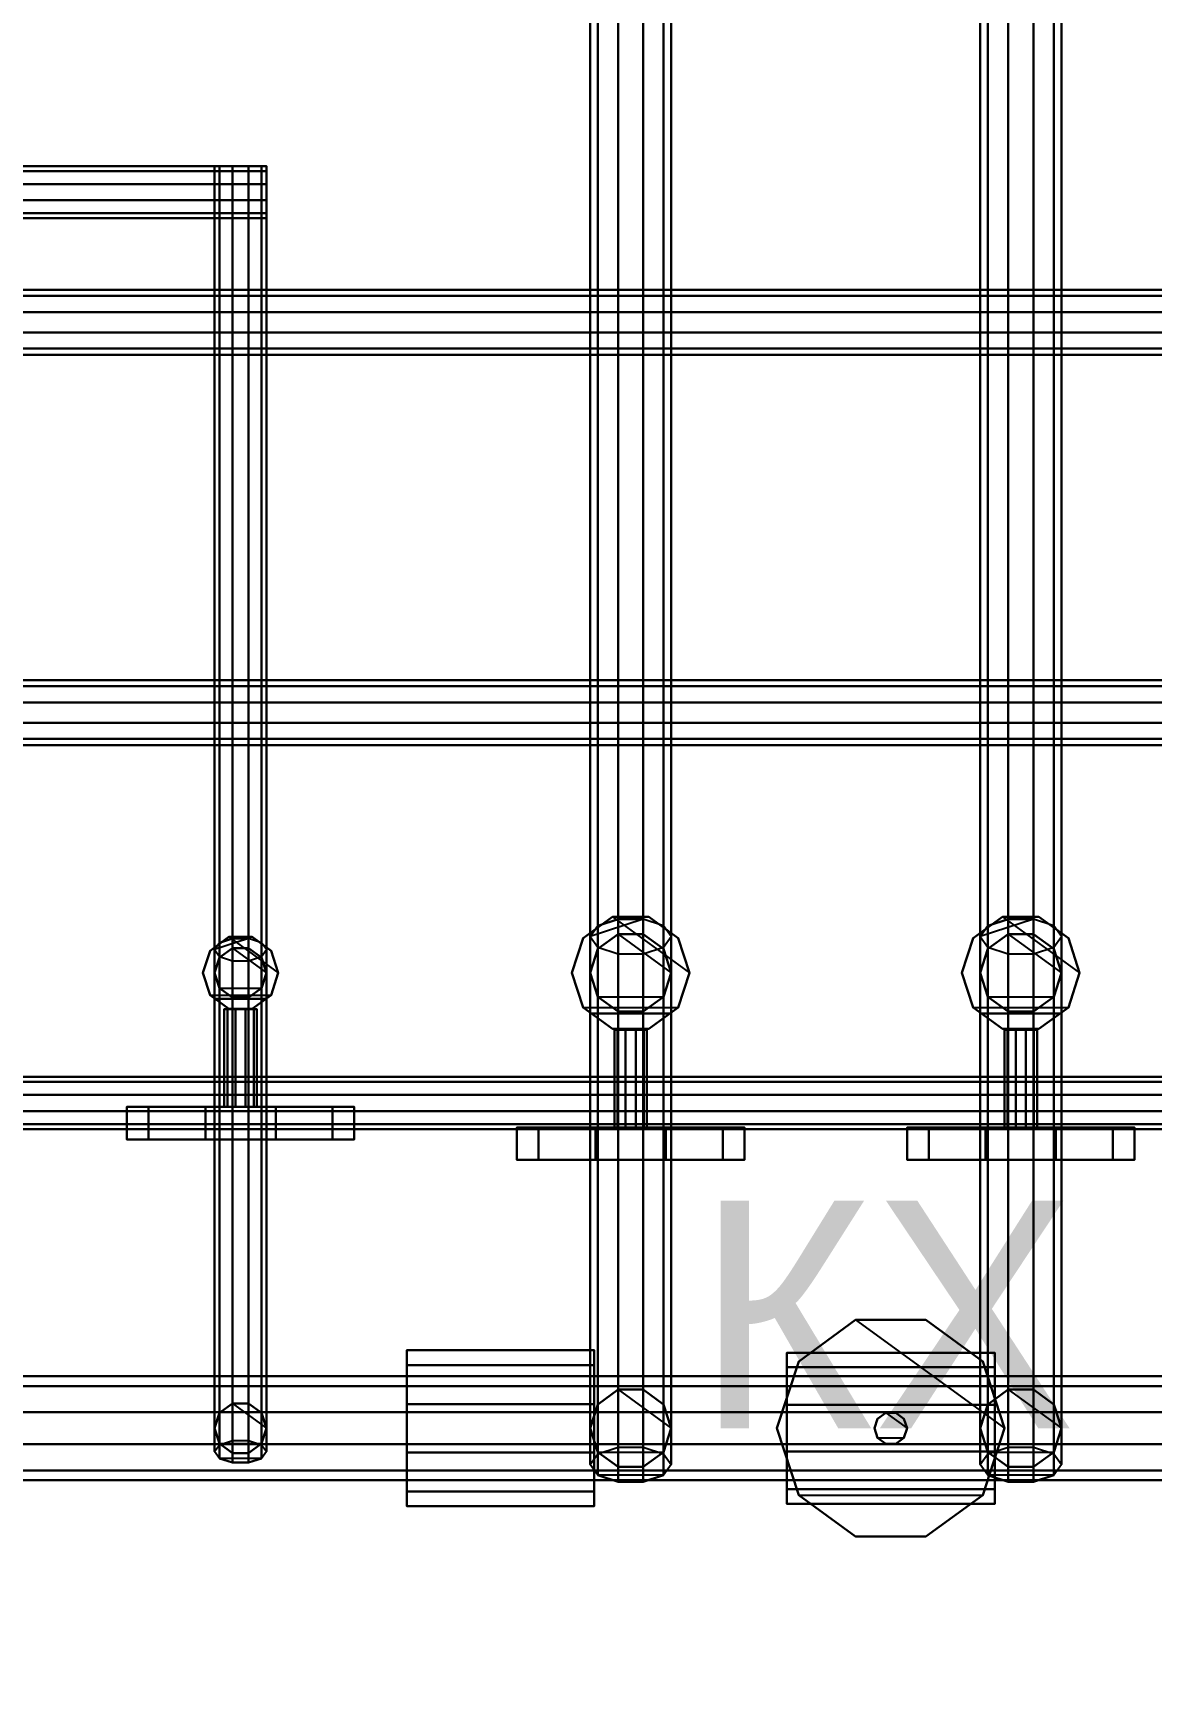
# Model space of a CAD drawing. Header units: millimetres. Extents: x -396 to 23232, y -842 to 31800.
# Drawn here: x 18536 to 18880, y 9117 to 9629 of the extents above; entities that cross this region are included whole.
import ezdxf

# ---------------------------------------------------------------- set-up
doc = ezdxf.new("R2010")
doc.units = ezdxf.units.MM
doc.layers.add('АР_3D_стены', color=8, linetype='Continuous')
doc.layers.add('ВК_3D_Марки', color=7, linetype='Continuous')
for name, color, linetype, true_color in [('ВК_3D_Арматура', 7, 'Continuous', 0xb48c3c), ('ВК_3D_В1', 7, 'Continuous', 0x06b6d4), ('ВК_3D_Т3', 7, 'Continuous', 0x16a34a), ('ВК_3D_Т4', 7, 'Continuous', 0x84cc16)]:
    doc.layers.add(name, color=color, linetype=linetype, true_color=true_color)

msp = doc.modelspace()

# ---------------------------------------------------------------- texts
at = {"layer": 'ВК_3D_Марки'}
msp.add_text('КХ', height=70, dxfattribs=at).set_placement((18740, 9200, 1480))

# ---------------------------------------------------------------- meshes
at = {"layer": 'АР_3D_стены'}
mesh = msp.add_polyface(dxfattribs=at)
corners = [(18040.2, 6049.6, 4050), (15010.2, 6049.6, 4050), (15010.2, 6119.6, 4050), (15010.2, 6119.6, 7550), (15010.2, 6049.6, 7550), (18040.2, 6049.6, 7550), (19899.3, 6049.6, 4050), (19760.2, 6049.6, 4050), (19760.2, 6119.6, 4050), (19760.2, 6119.6, 7550), (19760.2, 6049.6, 7550), (19899.3, 6049.6, 7550), (19000.2, 15699.6, 4050), (20200.2, 15699.6, 4050), (20200.2, 15299.6, 4050), (20200.2, 15299.6, 7550), (20200.2, 15699.6, 7550), (19000.2, 15699.6, 7550), (19538.3, 15299.6, 4050), (19000.2, 15299.6, 4050), (19000.2, 15299.6, 7550), (19538.3, 15299.6, 7550), (19800.2, 13599.6, 4050), (19300.2, 13599.6, 4050), (19300.2, 13999.6, 4050), (19300.2, 13999.6, 7550), (19300.2, 13599.6, 7550), (19800.2, 13599.6, 7550), (17300.2, 8749.6, 4050), (17300.2, 9049.6, 4050), (19800.2, 9049.6, 4050), (19800.2, 9049.6, 7550), (17300.2, 9049.6, 7550), (17300.2, 8749.6, 7550), (17900.2, 7449.6, 4050), (18000.2, 7449.6, 4050), (18000.2, 6449.6, 4050), (18000.2, 6449.6, 7550), (18000.2, 7449.6, 7550), (17900.2, 7449.6, 7550), (15600.2, 8749.6, 4050), (15800.2, 8749.6, 4050), (15800.2, 6449.6, 4050), (15800.2, 6449.6, 7550), (15800.2, 8749.6, 7550), (15600.2, 8749.6, 7550), (15050.2, 6179.6, 4050), (15050.2, 6449.6, 4050), (15600.2, 6449.6, 4050), (15600.2, 6449.6, 7550), (15050.2, 6449.6, 7550), (15050.2, 6179.6, 7550), (12800.2, 6449.6, 4050), (13250.2, 6449.6, 4050), (13250.2, 6179.6, 4050), (13250.2, 6179.6, 7550), (13250.2, 6449.6, 7550), (12800.2, 6449.6, 7550), (13290.2, 6049.6, 4050), (12800.2, 6049.6, 4050), (12800.2, 6049.6, 7550), (13290.2, 6049.6, 7550), (18040.2, 6119.6, 4050), (18040.2, 6119.6, 7550), (20200.2, 6049.6, 4050), (20200.2, 6049.6, 7550), (19800.2, 15299.6, 4050), (19800.2, 15299.6, 7550), (19538.3, 8749.6, 4050), (19538.3, 8749.6, 7550), (18000.2, 6179.6, 4050), (18000.2, 6179.6, 7550), (19800.2, 8749.6, 4050), (19800.2, 8749.6, 7550), (17900.2, 6449.6, 4050), (17900.2, 6449.6, 7550), (13290.2, 6119.6, 4050), (13290.2, 6119.6, 7550), (20200.2, 13999.6, 4050), (20200.2, 13999.6, 7550), (19800.2, 6179.6, 4050), (19800.2, 6179.6, 7550), (19800.2, 6449.6, 4050), (19800.2, 6449.6, 7550), (19800.2, 13999.6, 4050), (19800.2, 13999.6, 7550), (20200.2, 6449.6, 4050), (20200.2, 6449.6, 7550)]
mesh.append_faces([[corners[k] for k in face] for face in [(0, 1, 2), (3, 4, 5), (6, 7, 8), (9, 10, 11), (12, 13, 14), (15, 16, 17), (18, 19, 12), (17, 20, 21), (22, 23, 24), (25, 26, 27), (28, 29, 30), (31, 32, 33), (34, 35, 36), (37, 38, 39), (40, 41, 42), (43, 44, 45), (46, 47, 48), (49, 50, 51), (52, 53, 54), (55, 56, 57), (58, 59, 52), (57, 60, 61), (62, 0, 2), (3, 5, 63), (64, 6, 8), (9, 11, 65), (66, 18, 12), (17, 21, 67), (68, 28, 30), (31, 33, 69), (34, 36, 70), (71, 37, 39), (48, 40, 42), (43, 45, 49), (58, 52, 54), (55, 57, 61), (66, 12, 14), (15, 17, 67), (72, 68, 30), (31, 69, 73), (74, 34, 70), (71, 39, 75), (46, 48, 42), (43, 49, 51), (76, 58, 54), (55, 61, 77), (66, 14, 78), (79, 15, 67), (42, 74, 70), (71, 75, 43), (76, 54, 46), (51, 55, 77), (46, 42, 70), (71, 43, 51), (2, 76, 46), (51, 77, 3), (2, 46, 70), (71, 51, 3), (2, 70, 80), (81, 71, 3), (62, 2, 80), (81, 3, 63), (8, 62, 80), (81, 63, 9), (64, 8, 80), (81, 9, 65), (64, 80, 82), (83, 81, 65), (64, 82, 72), (73, 83, 65), (64, 72, 30), (31, 73, 65), (64, 30, 22), (27, 31, 65), (84, 66, 78), (79, 67, 85), (22, 24, 84), (85, 25, 27), (78, 64, 22), (27, 65, 79), (22, 84, 78), (79, 85, 27), (1, 2, 3, 4), (2, 76, 77, 3), (76, 58, 61, 77), (58, 59, 60, 61), (59, 52, 57, 60), (52, 53, 56, 57), (53, 54, 55, 56), (54, 46, 51, 55), (46, 47, 50, 51), (47, 48, 49, 50), (48, 40, 45, 49), (40, 41, 44, 45), (41, 42, 43, 44), (42, 74, 75, 43), (74, 34, 39, 75), (34, 35, 38, 39), (35, 36, 37, 38), (36, 70, 71, 37), (70, 80, 81, 71), (80, 82, 83, 81), (82, 72, 73, 83), (72, 68, 69, 73), (68, 28, 33, 69), (28, 29, 32, 33), (29, 30, 31, 32), (30, 22, 27, 31), (22, 23, 26, 27), (23, 24, 25, 26), (24, 84, 85, 25), (84, 84, 85, 85), (84, 66, 67, 85), (66, 18, 21, 67), (18, 19, 20, 21), (19, 12, 17, 20), (12, 13, 16, 17), (13, 14, 15, 16), (14, 78, 79, 15), (78, 86, 87, 79), (86, 86, 87, 87), (86, 64, 65, 87), (64, 6, 11, 65), (6, 7, 10, 11), (7, 8, 9, 10), (8, 62, 63, 9), (62, 0, 5, 63), (0, 1, 4, 5)]])
mesh = msp.add_polyface(dxfattribs=at)
corners = [(19800.2, 4099.6), (19800.2, 5949.6), (20070.2, 5949.6), (20070.2, 5949.6, 3650), (19800.2, 5949.6, 3650), (19800.2, 4099.6, 3650), (19800.2, 1427.5), (19800.2, 2299.6), (20070.2, 2299.6), (20070.2, 2299.6, 3650), (19800.2, 2299.6, 3650), (19800.2, 1427.5, 3650), (20200.2, 1299.6), (19800.2, 1299.6), (19800.2, 1299.6, 3650), (20200.2, 1299.6, 3650), (20130.2, 2339.6), (20200.2, 2339.6), (20200.2, 2339.6, 3650), (20130.2, 2339.6, 3650), (20200.2, 5989.6), (20200.2, 4059.6), (20130.2, 4059.6), (20130.2, 4059.6, 3650), (20200.2, 4059.6, 3650), (20200.2, 5989.6, 3650), (20200.2, 9474.6), (20200.2, 7709.6), (20130.2, 7709.6), (20130.2, 7709.6, 3650), (20200.2, 7709.6, 3650), (20200.2, 9474.6, 3650), (19800.2, 9049.6), (19800.2, 9474.6), (19800.2, 9474.6, 3650), (19800.2, 9049.6, 3650), (14600.2, 8749.6), (14600.2, 9049.6), (14600.2, 9049.6, 3650), (14600.2, 8749.6, 3650), (20070.2, 7749.6), (19800.2, 7749.6), (19800.2, 8749.6), (19800.2, 8749.6, 3650), (19800.2, 7749.6, 3650), (20070.2, 7749.6, 3650), (20070.2, 4099.6), (20070.2, 4099.6, 3650), (20130.2, 5989.6), (20130.2, 5989.6, 3650), (18538.2, 8749.6), (18538.2, 8749.6, 3650)]
mesh.append_faces([[corners[k] for k in face] for face in [(0, 1, 2), (3, 4, 5), (6, 7, 8), (9, 10, 11), (12, 13, 6), (11, 14, 15), (16, 17, 12), (15, 18, 19), (20, 21, 22), (23, 24, 25), (26, 27, 28), (29, 30, 31), (32, 33, 26), (31, 34, 35), (36, 37, 32), (35, 38, 39), (40, 41, 42), (43, 44, 45), (46, 0, 2), (3, 5, 47), (12, 6, 8), (9, 11, 15), (48, 20, 22), (23, 25, 49), (32, 26, 28), (29, 31, 35), (50, 36, 32), (35, 39, 51), (16, 12, 8), (9, 15, 19), (42, 50, 32), (35, 51, 43), (16, 8, 46), (47, 9, 19), (42, 32, 28), (29, 35, 43), (16, 46, 2), (3, 47, 19), (40, 42, 28), (29, 43, 45), (16, 2, 40), (45, 3, 19), (40, 28, 48), (49, 29, 45), (22, 16, 40), (45, 19, 23), (40, 48, 22), (23, 49, 45), (2, 40, 45, 3), (40, 41, 44, 45), (41, 42, 43, 44), (42, 50, 51, 43), (50, 36, 39, 51), (36, 37, 38, 39), (37, 32, 35, 38), (32, 33, 34, 35), (33, 26, 31, 34), (26, 27, 30, 31), (27, 28, 29, 30), (28, 48, 49, 29), (48, 20, 25, 49), (20, 21, 24, 25), (21, 22, 23, 24), (22, 16, 19, 23), (16, 17, 18, 19), (17, 12, 15, 18), (12, 13, 14, 15), (13, 6, 11, 14), (6, 7, 10, 11), (7, 8, 9, 10), (8, 46, 47, 9), (46, 0, 5, 47), (0, 1, 4, 5), (1, 2, 3, 4)]])
at = {"layer": 'ВК_3D_Арматура', "color": 33, "true_color": 0xbf9142}
mesh = msp.add_polyface(dxfattribs=at)
corners = [(18738.1, 9340, 975), (18734.64, 9350.64, 975), (18734.64, 9350.64, 1025), (18738.1, 9340, 1025), (18725.59, 9357.21, 975), (18725.59, 9357.21, 1025), (18714.41, 9357.21, 975), (18714.41, 9357.21, 1025), (18705.36, 9350.64, 975), (18705.36, 9350.64, 1025), (18701.9, 9340, 975), (18701.9, 9340, 1025), (18705.36, 9329.36, 975), (18705.36, 9329.36, 1025), (18714.41, 9322.79, 975), (18714.41, 9322.79, 1025), (18725.59, 9322.79, 975), (18725.59, 9322.79, 1025), (18734.64, 9329.36, 975), (18734.64, 9329.36, 1025)]
mesh.append_faces([[corners[k] for k in face] for face in [(0, 1, 2, 3), (1, 4, 5, 2), (4, 6, 7, 5), (6, 8, 9, 7), (8, 10, 11, 9), (10, 12, 13, 11), (12, 14, 15, 13), (14, 16, 17, 15), (16, 18, 19, 17), (18, 0, 3, 19), (18, 16, 14, 12), (3, 2, 5, 7)]])
mesh = msp.add_polyface(dxfattribs=at)
corners = [(18858.1, 9340, 975), (18854.64, 9350.64, 975), (18854.64, 9350.64, 1025), (18858.1, 9340, 1025), (18845.59, 9357.21, 975), (18845.59, 9357.21, 1025), (18834.41, 9357.21, 975), (18834.41, 9357.21, 1025), (18825.36, 9350.64, 975), (18825.36, 9350.64, 1025), (18821.9, 9340, 975), (18821.9, 9340, 1025), (18825.36, 9329.36, 975), (18825.36, 9329.36, 1025), (18834.41, 9322.79, 975), (18834.41, 9322.79, 1025), (18845.59, 9322.79, 975), (18845.59, 9322.79, 1025), (18854.64, 9329.36, 975), (18854.64, 9329.36, 1025)]
mesh.append_faces([[corners[k] for k in face] for face in [(0, 1, 2, 3), (1, 4, 5, 2), (4, 6, 7, 5), (6, 8, 9, 7), (8, 10, 11, 9), (10, 12, 13, 11), (12, 14, 15, 13), (14, 16, 17, 15), (16, 18, 19, 17), (18, 0, 3, 19), (18, 16, 14, 12), (3, 2, 5, 7)]])
mesh = msp.add_polyface(dxfattribs=at)
corners = [(18611.6, 9340, 975), (18609.38, 9346.82, 975), (18609.38, 9346.82, 1025), (18611.6, 9340, 1025), (18603.58, 9351.03, 975), (18603.58, 9351.03, 1025), (18596.42, 9351.03, 975), (18596.42, 9351.03, 1025), (18590.62, 9346.82, 975), (18590.62, 9346.82, 1025), (18588.4, 9340, 975), (18588.4, 9340, 1025), (18590.62, 9333.18, 975), (18590.62, 9333.18, 1025), (18596.42, 9328.97, 975), (18596.42, 9328.97, 1025), (18603.58, 9328.97, 975), (18603.58, 9328.97, 1025), (18609.38, 9333.18, 975), (18609.38, 9333.18, 1025)]
mesh.append_faces([[corners[k] for k in face] for face in [(0, 1, 2, 3), (1, 4, 5, 2), (4, 6, 7, 5), (6, 8, 9, 7), (8, 10, 11, 9), (10, 12, 13, 11), (12, 14, 15, 13), (14, 16, 17, 15), (16, 18, 19, 17), (18, 0, 3, 19), (18, 16, 14, 12), (3, 2, 5, 7)]])
mesh = msp.add_polyface(dxfattribs=at)
corners = [(18605, 9328.8, 1000), (18604.05, 9328.8, 1002.94), (18604.05, 9298.8, 1002.94), (18605, 9298.8, 1000), (18601.55, 9328.8, 1004.76), (18601.55, 9298.8, 1004.76), (18598.45, 9328.8, 1004.76), (18598.45, 9298.8, 1004.76), (18595.95, 9328.8, 1002.94), (18595.95, 9298.8, 1002.94), (18595, 9328.8, 1000), (18595, 9298.8, 1000), (18595.95, 9328.8, 997.06), (18595.95, 9298.8, 997.06), (18598.45, 9328.8, 995.24), (18598.45, 9298.8, 995.24), (18601.55, 9328.8, 995.24), (18601.55, 9298.8, 995.24), (18604.05, 9328.8, 997.06), (18604.05, 9298.8, 997.06)]
mesh.append_faces([[corners[k] for k in face] for face in [(0, 1, 2, 3), (1, 4, 5, 2), (4, 6, 7, 5), (6, 8, 9, 7), (8, 10, 11, 9), (10, 12, 13, 11), (12, 14, 15, 13), (14, 16, 17, 15), (16, 18, 19, 17), (18, 0, 3, 19), (18, 16, 14, 12), (3, 2, 5, 7)]])
mesh = msp.add_polyface(dxfattribs=at)
corners = [(18725, 9322.5, 1000), (18724.05, 9322.5, 1002.94), (18724.05, 9292.5, 1002.94), (18725, 9292.5, 1000), (18721.55, 9322.5, 1004.76), (18721.55, 9292.5, 1004.76), (18718.45, 9322.5, 1004.76), (18718.45, 9292.5, 1004.76), (18715.95, 9322.5, 1002.94), (18715.95, 9292.5, 1002.94), (18715, 9322.5, 1000), (18715, 9292.5, 1000), (18715.95, 9322.5, 997.06), (18715.95, 9292.5, 997.06), (18718.45, 9322.5, 995.24), (18718.45, 9292.5, 995.24), (18721.55, 9322.5, 995.24), (18721.55, 9292.5, 995.24), (18724.05, 9322.5, 997.06), (18724.05, 9292.5, 997.06)]
mesh.append_faces([[corners[k] for k in face] for face in [(0, 1, 2, 3), (1, 4, 5, 2), (4, 6, 7, 5), (6, 8, 9, 7), (8, 10, 11, 9), (10, 12, 13, 11), (12, 14, 15, 13), (14, 16, 17, 15), (16, 18, 19, 17), (18, 0, 3, 19), (18, 16, 14, 12), (3, 2, 5, 7)]])
mesh = msp.add_polyface(dxfattribs=at)
corners = [(18845, 9322.5, 1000), (18844.05, 9322.5, 1002.94), (18844.05, 9292.5, 1002.94), (18845, 9292.5, 1000), (18841.55, 9322.5, 1004.76), (18841.55, 9292.5, 1004.76), (18838.45, 9322.5, 1004.76), (18838.45, 9292.5, 1004.76), (18835.95, 9322.5, 1002.94), (18835.95, 9292.5, 1002.94), (18835, 9322.5, 1000), (18835, 9292.5, 1000), (18835.95, 9322.5, 997.06), (18835.95, 9292.5, 997.06), (18838.45, 9322.5, 995.24), (18838.45, 9292.5, 995.24), (18841.55, 9322.5, 995.24), (18841.55, 9292.5, 995.24), (18844.05, 9322.5, 997.06), (18844.05, 9292.5, 997.06)]
mesh.append_faces([[corners[k] for k in face] for face in [(0, 1, 2, 3), (1, 4, 5, 2), (4, 6, 7, 5), (6, 8, 9, 7), (8, 10, 11, 9), (10, 12, 13, 11), (12, 14, 15, 13), (14, 16, 17, 15), (16, 18, 19, 17), (18, 0, 3, 19), (18, 16, 14, 12), (3, 2, 5, 7)]])
at = {"layer": 'ВК_3D_Арматура', "color": 132, "true_color": 0x06b6d4}
mesh = msp.add_polyface(dxfattribs=at)
corners = [(18635, 9298.8, 1000), (18628.32, 9298.8, 1020.57), (18628.32, 9288.8, 1020.57), (18635, 9288.8, 1000), (18610.82, 9298.8, 1033.29), (18610.82, 9288.8, 1033.29), (18589.18, 9298.8, 1033.29), (18589.18, 9288.8, 1033.29), (18571.68, 9298.8, 1020.57), (18571.68, 9288.8, 1020.57), (18565, 9298.8, 1000), (18565, 9288.8, 1000), (18571.68, 9298.8, 979.43), (18571.68, 9288.8, 979.43), (18589.18, 9298.8, 966.71), (18589.18, 9288.8, 966.71), (18610.82, 9298.8, 966.71), (18610.82, 9288.8, 966.71), (18628.32, 9298.8, 979.43), (18628.32, 9288.8, 979.43)]
mesh.append_faces([[corners[k] for k in face] for face in [(0, 1, 2, 3), (1, 4, 5, 2), (4, 6, 7, 5), (6, 8, 9, 7), (8, 10, 11, 9), (10, 12, 13, 11), (12, 14, 15, 13), (14, 16, 17, 15), (16, 18, 19, 17), (18, 0, 3, 19), (18, 16, 14, 12), (3, 2, 5, 7)]])
mesh = msp.add_polyface(dxfattribs=at)
corners = [(18755, 9292.5, 1000), (18748.32, 9292.5, 1020.57), (18748.32, 9282.5, 1020.57), (18755, 9282.5, 1000), (18730.82, 9292.5, 1033.29), (18730.82, 9282.5, 1033.29), (18709.18, 9292.5, 1033.29), (18709.18, 9282.5, 1033.29), (18691.68, 9292.5, 1020.57), (18691.68, 9282.5, 1020.57), (18685, 9292.5, 1000), (18685, 9282.5, 1000), (18691.68, 9292.5, 979.43), (18691.68, 9282.5, 979.43), (18709.18, 9292.5, 966.71), (18709.18, 9282.5, 966.71), (18730.82, 9292.5, 966.71), (18730.82, 9282.5, 966.71), (18748.32, 9292.5, 979.43), (18748.32, 9282.5, 979.43)]
mesh.append_faces([[corners[k] for k in face] for face in [(0, 1, 2, 3), (1, 4, 5, 2), (4, 6, 7, 5), (6, 8, 9, 7), (8, 10, 11, 9), (10, 12, 13, 11), (12, 14, 15, 13), (14, 16, 17, 15), (16, 18, 19, 17), (18, 0, 3, 19), (18, 16, 14, 12), (3, 2, 5, 7)]])
mesh = msp.add_polyface(dxfattribs=at)
corners = [(18875, 9292.5, 1000), (18868.32, 9292.5, 1020.57), (18868.32, 9282.5, 1020.57), (18875, 9282.5, 1000), (18850.82, 9292.5, 1033.29), (18850.82, 9282.5, 1033.29), (18829.18, 9292.5, 1033.29), (18829.18, 9282.5, 1033.29), (18811.68, 9292.5, 1020.57), (18811.68, 9282.5, 1020.57), (18805, 9292.5, 1000), (18805, 9282.5, 1000), (18811.68, 9292.5, 979.43), (18811.68, 9282.5, 979.43), (18829.18, 9292.5, 966.71), (18829.18, 9282.5, 966.71), (18850.82, 9292.5, 966.71), (18850.82, 9282.5, 966.71), (18868.32, 9292.5, 979.43), (18868.32, 9282.5, 979.43)]
mesh.append_faces([[corners[k] for k in face] for face in [(0, 1, 2, 3), (1, 4, 5, 2), (4, 6, 7, 5), (6, 8, 9, 7), (8, 10, 11, 9), (10, 12, 13, 11), (12, 14, 15, 13), (14, 16, 17, 15), (16, 18, 19, 17), (18, 0, 3, 19), (18, 16, 14, 12), (3, 2, 5, 7)]])
mesh = msp.add_polyface(dxfattribs=at)
corners = [(18835, 9200, 652.4), (18828.32, 9220.57, 652.4), (18828.32, 9220.57, 662.4), (18835, 9200, 662.4), (18810.82, 9233.29, 652.4), (18810.82, 9233.29, 662.4), (18789.18, 9233.29, 652.4), (18789.18, 9233.29, 662.4), (18771.68, 9220.57, 652.4), (18771.68, 9220.57, 662.4), (18765, 9200, 652.4), (18765, 9200, 662.4), (18771.68, 9179.43, 652.4), (18771.68, 9179.43, 662.4), (18789.18, 9166.71, 652.4), (18789.18, 9166.71, 662.4), (18810.82, 9166.71, 652.4), (18810.82, 9166.71, 662.4), (18828.32, 9179.43, 652.4), (18828.32, 9179.43, 662.4)]
mesh.append_faces([[corners[k] for k in face] for face in [(0, 1, 2, 3), (1, 4, 5, 2), (4, 6, 7, 5), (6, 8, 9, 7), (8, 10, 11, 9), (10, 12, 13, 11), (12, 14, 15, 13), (14, 16, 17, 15), (16, 18, 19, 17), (18, 0, 3, 19), (18, 16, 14, 12), (3, 2, 5, 7)]])
at = {"layer": 'ВК_3D_Арматура', "color": 33, "true_color": 0xbf9142}
mesh = msp.add_polyface(dxfattribs=at)
corners = [(18651.2, 9224, 600), (18651.2, 9219.42, 614.11), (18708.8, 9219.42, 614.11), (18708.8, 9224, 600), (18651.2, 9207.42, 622.83), (18708.8, 9207.42, 622.83), (18651.2, 9192.58, 622.83), (18708.8, 9192.58, 622.83), (18651.2, 9180.58, 614.11), (18708.8, 9180.58, 614.11), (18651.2, 9176, 600), (18708.8, 9176, 600), (18651.2, 9180.58, 585.89), (18708.8, 9180.58, 585.89), (18651.2, 9192.58, 577.17), (18708.8, 9192.58, 577.17), (18651.2, 9207.42, 577.17), (18708.8, 9207.42, 577.17), (18651.2, 9219.42, 585.89), (18708.8, 9219.42, 585.89)]
mesh.append_faces([[corners[k] for k in face] for face in [(0, 1, 2, 3), (1, 4, 5, 2), (4, 6, 7, 5), (6, 8, 9, 7), (8, 10, 11, 9), (10, 12, 13, 11), (12, 14, 15, 13), (14, 16, 17, 15), (16, 18, 19, 17), (18, 0, 3, 19), (18, 16, 14, 12), (3, 2, 5, 7)]])
mesh = msp.add_polyface(dxfattribs=at)
corners = [(18768, 9223.2, 600), (18768, 9218.77, 613.64), (18832, 9218.77, 613.64), (18832, 9223.2, 600), (18768, 9207.17, 622.06), (18832, 9207.17, 622.06), (18768, 9192.83, 622.06), (18832, 9192.83, 622.06), (18768, 9181.23, 613.64), (18832, 9181.23, 613.64), (18768, 9176.8, 600), (18832, 9176.8, 600), (18768, 9181.23, 586.36), (18832, 9181.23, 586.36), (18768, 9192.83, 577.94), (18832, 9192.83, 577.94), (18768, 9207.17, 577.94), (18832, 9207.17, 577.94), (18768, 9218.77, 586.36), (18832, 9218.77, 586.36)]
mesh.append_faces([[corners[k] for k in face] for face in [(0, 1, 2, 3), (1, 4, 5, 2), (4, 6, 7, 5), (6, 8, 9, 7), (8, 10, 11, 9), (10, 12, 13, 11), (12, 14, 15, 13), (14, 16, 17, 15), (16, 18, 19, 17), (18, 0, 3, 19), (18, 16, 14, 12), (3, 2, 5, 7)]])
mesh = msp.add_polyface(dxfattribs=at)
corners = [(18805, 9200, 622.4), (18804.05, 9202.94, 622.4), (18804.05, 9202.94, 652.4), (18805, 9200, 652.4), (18801.55, 9204.76, 622.4), (18801.55, 9204.76, 652.4), (18798.45, 9204.76, 622.4), (18798.45, 9204.76, 652.4), (18795.95, 9202.94, 622.4), (18795.95, 9202.94, 652.4), (18795, 9200, 622.4), (18795, 9200, 652.4), (18795.95, 9197.06, 622.4), (18795.95, 9197.06, 652.4), (18798.45, 9195.24, 622.4), (18798.45, 9195.24, 652.4), (18801.55, 9195.24, 622.4), (18801.55, 9195.24, 652.4), (18804.05, 9197.06, 622.4), (18804.05, 9197.06, 652.4)]
mesh.append_faces([[corners[k] for k in face] for face in [(0, 1, 2, 3), (1, 4, 5, 2), (4, 6, 7, 5), (6, 8, 9, 7), (8, 10, 11, 9), (10, 12, 13, 11), (12, 14, 15, 13), (14, 16, 17, 15), (16, 18, 19, 17), (18, 0, 3, 19), (18, 16, 14, 12), (3, 2, 5, 7)]])
at = {"layer": 'ВК_3D_В1'}
mesh = msp.add_polyface(dxfattribs=at)
corners = [(18827.5, 9327.5, -230), (18829.89, 9327.5, -222.65), (18829.89, 9962.5, -222.65), (18827.5, 9962.5, -230), (18836.14, 9327.5, -218.11), (18836.14, 9962.5, -218.11), (18843.86, 9327.5, -218.11), (18843.86, 9962.5, -218.11), (18850.11, 9327.5, -222.65), (18850.11, 9962.5, -222.65), (18852.5, 9327.5, -230), (18852.5, 9962.5, -230), (18850.11, 9327.5, -237.35), (18850.11, 9962.5, -237.35), (18843.86, 9327.5, -241.89), (18843.86, 9962.5, -241.89), (18836.14, 9327.5, -241.89), (18836.14, 9962.5, -241.89), (18829.89, 9327.5, -237.35), (18829.89, 9962.5, -237.35)]
mesh.append_faces([[corners[k] for k in face] for face in [(0, 1, 2, 3), (1, 4, 5, 2), (4, 6, 7, 5), (6, 8, 9, 7), (8, 10, 11, 9), (10, 12, 13, 11), (12, 14, 15, 13), (14, 16, 17, 15), (16, 18, 19, 17), (18, 0, 3, 19), (18, 16, 14, 12), (3, 2, 5, 7)]])
mesh = msp.add_polyface(dxfattribs=at)
corners = [(18707.5, 9327.5, -230), (18709.89, 9327.5, -222.65), (18709.89, 9672.5, -222.65), (18707.5, 9672.5, -230), (18716.14, 9327.5, -218.11), (18716.14, 9672.5, -218.11), (18723.86, 9327.5, -218.11), (18723.86, 9672.5, -218.11), (18730.11, 9327.5, -222.65), (18730.11, 9672.5, -222.65), (18732.5, 9327.5, -230), (18732.5, 9672.5, -230), (18730.11, 9327.5, -237.35), (18730.11, 9672.5, -237.35), (18723.86, 9327.5, -241.89), (18723.86, 9672.5, -241.89), (18716.14, 9327.5, -241.89), (18716.14, 9672.5, -241.89), (18709.89, 9327.5, -237.35), (18709.89, 9672.5, -237.35)]
mesh.append_faces([[corners[k] for k in face] for face in [(0, 1, 2, 3), (1, 4, 5, 2), (4, 6, 7, 5), (6, 8, 9, 7), (8, 10, 11, 9), (10, 12, 13, 11), (12, 14, 15, 13), (14, 16, 17, 15), (16, 18, 19, 17), (18, 0, 3, 19), (18, 16, 14, 12), (3, 2, 5, 7)]])
mesh = msp.add_polyface(dxfattribs=at)
corners = [(18608, 9572, -230), (18608, 9573.53, -225.3), (18092, 9573.53, -225.3), (18092, 9572, -230), (18608, 9577.53, -222.39), (18092, 9577.53, -222.39), (18608, 9582.47, -222.39), (18092, 9582.47, -222.39), (18608, 9586.47, -225.3), (18092, 9586.47, -225.3), (18608, 9588, -230), (18092, 9588, -230), (18608, 9586.47, -234.7), (18092, 9586.47, -234.7), (18608, 9582.47, -237.61), (18092, 9582.47, -237.61), (18608, 9577.53, -237.61), (18092, 9577.53, -237.61), (18608, 9573.53, -234.7), (18092, 9573.53, -234.7)]
mesh.append_faces([[corners[k] for k in face] for face in [(0, 1, 2, 3), (1, 4, 5, 2), (4, 6, 7, 5), (6, 8, 9, 7), (8, 10, 11, 9), (10, 12, 13, 11), (12, 14, 15, 13), (14, 16, 17, 15), (16, 18, 19, 17), (18, 0, 3, 19), (18, 16, 14, 12), (3, 2, 5, 7)]])
mesh = msp.add_polyface(dxfattribs=at)
corners = [(18592, 9332, -230), (18593.53, 9332, -225.3), (18593.53, 9588, -225.3), (18592, 9588, -230), (18597.53, 9332, -222.39), (18597.53, 9588, -222.39), (18602.47, 9332, -222.39), (18602.47, 9588, -222.39), (18606.47, 9332, -225.3), (18606.47, 9588, -225.3), (18608, 9332, -230), (18608, 9588, -230), (18606.47, 9332, -234.7), (18606.47, 9588, -234.7), (18602.47, 9332, -237.61), (18602.47, 9588, -237.61), (18597.53, 9332, -237.61), (18597.53, 9588, -237.61), (18593.53, 9332, -234.7), (18593.53, 9588, -234.7)]
mesh.append_faces([[corners[k] for k in face] for face in [(0, 1, 2, 3), (1, 4, 5, 2), (4, 6, 7, 5), (6, 8, 9, 7), (8, 10, 11, 9), (10, 12, 13, 11), (12, 14, 15, 13), (14, 16, 17, 15), (16, 18, 19, 17), (18, 0, 3, 19), (18, 16, 14, 12), (3, 2, 5, 7)]])
mesh = msp.add_polyface(dxfattribs=at)
corners = [(18707.5, 9188.82, 1225.59), (18709.89, 9192.11, 1232.16), (18709.89, 9354.47, 1150.98), (18707.5, 9351.18, 1144.41), (18716.14, 9194.14, 1236.22), (18716.14, 9356.5, 1155.04), (18723.86, 9194.14, 1236.22), (18723.86, 9356.5, 1155.04), (18730.11, 9192.11, 1232.16), (18730.11, 9354.47, 1150.98), (18732.5, 9188.82, 1225.59), (18732.5, 9351.18, 1144.41), (18730.11, 9185.53, 1219.02), (18730.11, 9347.89, 1137.84), (18723.86, 9183.5, 1214.96), (18723.86, 9345.86, 1133.78), (18716.14, 9183.5, 1214.96), (18716.14, 9345.86, 1133.78), (18709.89, 9185.53, 1219.02), (18709.89, 9347.89, 1137.84)]
mesh.append_faces([[corners[k] for k in face] for face in [(0, 1, 2, 3), (1, 4, 5, 2), (4, 6, 7, 5), (6, 8, 9, 7), (8, 10, 11, 9), (10, 12, 13, 11), (12, 14, 15, 13), (14, 16, 17, 15), (16, 18, 19, 17), (18, 0, 3, 19), (18, 16, 14, 12), (3, 2, 5, 7)]])
mesh = msp.add_polyface(dxfattribs=at)
corners = [(18827.5, 9188.82, 1225.59), (18829.89, 9192.11, 1232.16), (18829.89, 9354.47, 1150.98), (18827.5, 9351.18, 1144.41), (18836.14, 9194.14, 1236.22), (18836.14, 9356.5, 1155.04), (18843.86, 9194.14, 1236.22), (18843.86, 9356.5, 1155.04), (18850.11, 9192.11, 1232.16), (18850.11, 9354.47, 1150.98), (18852.5, 9188.82, 1225.59), (18852.5, 9351.18, 1144.41), (18850.11, 9185.53, 1219.02), (18850.11, 9347.89, 1137.84), (18843.86, 9183.5, 1214.96), (18843.86, 9345.86, 1133.78), (18836.14, 9183.5, 1214.96), (18836.14, 9345.86, 1133.78), (18829.89, 9185.53, 1219.02), (18829.89, 9347.89, 1137.84)]
mesh.append_faces([[corners[k] for k in face] for face in [(0, 1, 2, 3), (1, 4, 5, 2), (4, 6, 7, 5), (6, 8, 9, 7), (8, 10, 11, 9), (10, 12, 13, 11), (12, 14, 15, 13), (14, 16, 17, 15), (16, 18, 19, 17), (18, 0, 3, 19), (18, 16, 14, 12), (3, 2, 5, 7)]])
mesh = msp.add_polyface(dxfattribs=at)
corners = [(18592, 9192.84, 1223.58), (18593.53, 9194.95, 1227.78), (18593.53, 9349.26, 1150.63), (18592, 9347.16, 1146.42), (18597.53, 9196.25, 1230.38), (18597.53, 9350.56, 1153.23), (18602.47, 9196.25, 1230.38), (18602.47, 9350.56, 1153.23), (18606.47, 9194.95, 1227.78), (18606.47, 9349.26, 1150.63), (18608, 9192.84, 1223.58), (18608, 9347.16, 1146.42), (18606.47, 9190.74, 1219.37), (18606.47, 9345.05, 1142.22), (18602.47, 9189.44, 1216.77), (18602.47, 9343.75, 1139.62), (18597.53, 9189.44, 1216.77), (18597.53, 9343.75, 1139.62), (18593.53, 9190.74, 1219.37), (18593.53, 9345.05, 1142.22)]
mesh.append_faces([[corners[k] for k in face] for face in [(0, 1, 2, 3), (1, 4, 5, 2), (4, 6, 7, 5), (6, 8, 9, 7), (8, 10, 11, 9), (10, 12, 13, 11), (12, 14, 15, 13), (14, 16, 17, 15), (16, 18, 19, 17), (18, 0, 3, 19), (18, 16, 14, 12), (3, 2, 5, 7)]])
mesh = msp.add_polyface(dxfattribs=at)
corners = [(18732.5, 9340, 1162.5), (18730.11, 9347.35, 1162.5), (18730.11, 9347.35, -242.5), (18732.5, 9340, -242.5), (18723.86, 9351.89, 1162.5), (18723.86, 9351.89, -242.5), (18716.14, 9351.89, 1162.5), (18716.14, 9351.89, -242.5), (18709.89, 9347.35, 1162.5), (18709.89, 9347.35, -242.5), (18707.5, 9340, 1162.5), (18707.5, 9340, -242.5), (18709.89, 9332.65, 1162.5), (18709.89, 9332.65, -242.5), (18716.14, 9328.11, 1162.5), (18716.14, 9328.11, -242.5), (18723.86, 9328.11, 1162.5), (18723.86, 9328.11, -242.5), (18730.11, 9332.65, 1162.5), (18730.11, 9332.65, -242.5)]
mesh.append_faces([[corners[k] for k in face] for face in [(0, 1, 2, 3), (1, 4, 5, 2), (4, 6, 7, 5), (6, 8, 9, 7), (8, 10, 11, 9), (10, 12, 13, 11), (12, 14, 15, 13), (14, 16, 17, 15), (16, 18, 19, 17), (18, 0, 3, 19), (18, 16, 14, 12), (3, 2, 5, 7)]])
mesh = msp.add_polyface(dxfattribs=at)
corners = [(18852.5, 9340, 1162.5), (18850.11, 9347.35, 1162.5), (18850.11, 9347.35, -242.5), (18852.5, 9340, -242.5), (18843.86, 9351.89, 1162.5), (18843.86, 9351.89, -242.5), (18836.14, 9351.89, 1162.5), (18836.14, 9351.89, -242.5), (18829.89, 9347.35, 1162.5), (18829.89, 9347.35, -242.5), (18827.5, 9340, 1162.5), (18827.5, 9340, -242.5), (18829.89, 9332.65, 1162.5), (18829.89, 9332.65, -242.5), (18836.14, 9328.11, 1162.5), (18836.14, 9328.11, -242.5), (18843.86, 9328.11, 1162.5), (18843.86, 9328.11, -242.5), (18850.11, 9332.65, 1162.5), (18850.11, 9332.65, -242.5)]
mesh.append_faces([[corners[k] for k in face] for face in [(0, 1, 2, 3), (1, 4, 5, 2), (4, 6, 7, 5), (6, 8, 9, 7), (8, 10, 11, 9), (10, 12, 13, 11), (12, 14, 15, 13), (14, 16, 17, 15), (16, 18, 19, 17), (18, 0, 3, 19), (18, 16, 14, 12), (3, 2, 5, 7)]])
mesh = msp.add_polyface(dxfattribs=at)
corners = [(18608, 9340, 1158), (18606.47, 9344.7, 1158), (18606.47, 9344.7, -238), (18608, 9340, -238), (18602.47, 9347.61, 1158), (18602.47, 9347.61, -238), (18597.53, 9347.61, 1158), (18597.53, 9347.61, -238), (18593.53, 9344.7, 1158), (18593.53, 9344.7, -238), (18592, 9340, 1158), (18592, 9340, -238), (18593.53, 9335.3, 1158), (18593.53, 9335.3, -238), (18597.53, 9332.39, 1158), (18597.53, 9332.39, -238), (18602.47, 9332.39, 1158), (18602.47, 9332.39, -238), (18606.47, 9335.3, 1158), (18606.47, 9335.3, -238)]
mesh.append_faces([[corners[k] for k in face] for face in [(0, 1, 2, 3), (1, 4, 5, 2), (4, 6, 7, 5), (6, 8, 9, 7), (8, 10, 11, 9), (10, 12, 13, 11), (12, 14, 15, 13), (14, 16, 17, 15), (16, 18, 19, 17), (18, 0, 3, 19), (18, 16, 14, 12), (3, 2, 5, 7)]])
mesh = msp.add_polyface(dxfattribs=at)
corners = [(19416, 9184, 600), (19416, 9187.06, 609.4), (18104, 9187.06, 609.4), (18104, 9184, 600), (19416, 9195.06, 615.22), (18104, 9195.06, 615.22), (19416, 9204.94, 615.22), (18104, 9204.94, 615.22), (19416, 9212.94, 609.4), (18104, 9212.94, 609.4), (19416, 9216, 600), (18104, 9216, 600), (19416, 9212.94, 590.6), (18104, 9212.94, 590.6), (19416, 9204.94, 584.78), (18104, 9204.94, 584.78), (19416, 9195.06, 584.78), (18104, 9195.06, 584.78), (19416, 9187.06, 590.6), (18104, 9187.06, 590.6)]
mesh.append_faces([[corners[k] for k in face] for face in [(0, 1, 2, 3), (1, 4, 5, 2), (4, 6, 7, 5), (6, 8, 9, 7), (8, 10, 11, 9), (10, 12, 13, 11), (12, 14, 15, 13), (14, 16, 17, 15), (16, 18, 19, 17), (18, 0, 3, 19), (18, 16, 14, 12), (3, 2, 5, 7)]])
mesh = msp.add_polyface(dxfattribs=at)
corners = [(18104, 9216, 1300), (18104, 9212.94, 1309.4), (19376, 9212.94, 1309.4), (19376, 9216, 1300), (18104, 9204.94, 1315.22), (19376, 9204.94, 1315.22), (18104, 9195.06, 1315.22), (19376, 9195.06, 1315.22), (18104, 9187.06, 1309.4), (19376, 9187.06, 1309.4), (18104, 9184, 1300), (19376, 9184, 1300), (18104, 9187.06, 1290.6), (19376, 9187.06, 1290.6), (18104, 9195.06, 1284.78), (19376, 9195.06, 1284.78), (18104, 9204.94, 1284.78), (19376, 9204.94, 1284.78), (18104, 9212.94, 1290.6), (19376, 9212.94, 1290.6)]
mesh.append_faces([[corners[k] for k in face] for face in [(0, 1, 2, 3), (1, 4, 5, 2), (4, 6, 7, 5), (6, 8, 9, 7), (8, 10, 11, 9), (10, 12, 13, 11), (12, 14, 15, 13), (14, 16, 17, 15), (16, 18, 19, 17), (18, 0, 3, 19), (18, 16, 14, 12), (3, 2, 5, 7)]])
mesh = msp.add_polyface(dxfattribs=at)
corners = [(18732.5, 9200, 1312.5), (18730.11, 9207.35, 1312.5), (18730.11, 9207.35, 1207.5), (18732.5, 9200, 1207.5), (18723.86, 9211.89, 1312.5), (18723.86, 9211.89, 1207.5), (18716.14, 9211.89, 1312.5), (18716.14, 9211.89, 1207.5), (18709.89, 9207.35, 1312.5), (18709.89, 9207.35, 1207.5), (18707.5, 9200, 1312.5), (18707.5, 9200, 1207.5), (18709.89, 9192.65, 1312.5), (18709.89, 9192.65, 1207.5), (18716.14, 9188.11, 1312.5), (18716.14, 9188.11, 1207.5), (18723.86, 9188.11, 1312.5), (18723.86, 9188.11, 1207.5), (18730.11, 9192.65, 1312.5), (18730.11, 9192.65, 1207.5)]
mesh.append_faces([[corners[k] for k in face] for face in [(0, 1, 2, 3), (1, 4, 5, 2), (4, 6, 7, 5), (6, 8, 9, 7), (8, 10, 11, 9), (10, 12, 13, 11), (12, 14, 15, 13), (14, 16, 17, 15), (16, 18, 19, 17), (18, 0, 3, 19), (18, 16, 14, 12), (3, 2, 5, 7)]])
mesh = msp.add_polyface(dxfattribs=at)
corners = [(18852.5, 9200, 1312.5), (18850.11, 9207.35, 1312.5), (18850.11, 9207.35, 1207.5), (18852.5, 9200, 1207.5), (18843.86, 9211.89, 1312.5), (18843.86, 9211.89, 1207.5), (18836.14, 9211.89, 1312.5), (18836.14, 9211.89, 1207.5), (18829.89, 9207.35, 1312.5), (18829.89, 9207.35, 1207.5), (18827.5, 9200, 1312.5), (18827.5, 9200, 1207.5), (18829.89, 9192.65, 1312.5), (18829.89, 9192.65, 1207.5), (18836.14, 9188.11, 1312.5), (18836.14, 9188.11, 1207.5), (18843.86, 9188.11, 1312.5), (18843.86, 9188.11, 1207.5), (18850.11, 9192.65, 1312.5), (18850.11, 9192.65, 1207.5)]
mesh.append_faces([[corners[k] for k in face] for face in [(0, 1, 2, 3), (1, 4, 5, 2), (4, 6, 7, 5), (6, 8, 9, 7), (8, 10, 11, 9), (10, 12, 13, 11), (12, 14, 15, 13), (14, 16, 17, 15), (16, 18, 19, 17), (18, 0, 3, 19), (18, 16, 14, 12), (3, 2, 5, 7)]])
mesh = msp.add_polyface(dxfattribs=at)
corners = [(18608, 9200, 1308), (18606.47, 9204.7, 1308), (18606.47, 9204.7, 1212), (18608, 9200, 1212), (18602.47, 9207.61, 1308), (18602.47, 9207.61, 1212), (18597.53, 9207.61, 1308), (18597.53, 9207.61, 1212), (18593.53, 9204.7, 1308), (18593.53, 9204.7, 1212), (18592, 9200, 1308), (18592, 9200, 1212), (18593.53, 9195.3, 1308), (18593.53, 9195.3, 1212), (18597.53, 9192.39, 1308), (18597.53, 9192.39, 1212), (18602.47, 9192.39, 1308), (18602.47, 9192.39, 1212), (18606.47, 9195.3, 1308), (18606.47, 9195.3, 1212)]
mesh.append_faces([[corners[k] for k in face] for face in [(0, 1, 2, 3), (1, 4, 5, 2), (4, 6, 7, 5), (6, 8, 9, 7), (8, 10, 11, 9), (10, 12, 13, 11), (12, 14, 15, 13), (14, 16, 17, 15), (16, 18, 19, 17), (18, 0, 3, 19), (18, 16, 14, 12), (3, 2, 5, 7)]])
at = {"layer": 'ВК_3D_Т3'}
mesh = msp.add_polyface(dxfattribs=at)
corners = [(19260, 9410, 2250), (19260, 9411.91, 2255.88), (17450, 9411.91, 2255.88), (17450, 9410, 2250), (19260, 9416.91, 2259.51), (17450, 9416.91, 2259.51), (19260, 9423.09, 2259.51), (17450, 9423.09, 2259.51), (19260, 9428.09, 2255.88), (17450, 9428.09, 2255.88), (19260, 9430, 2250), (17450, 9430, 2250), (19260, 9428.09, 2244.12), (17450, 9428.09, 2244.12), (19260, 9423.09, 2240.49), (17450, 9423.09, 2240.49), (19260, 9416.91, 2240.49), (17450, 9416.91, 2240.49), (19260, 9411.91, 2244.12), (17450, 9411.91, 2244.12)]
mesh.append_faces([[corners[k] for k in face] for face in [(0, 1, 2, 3), (1, 4, 5, 2), (4, 6, 7, 5), (6, 8, 9, 7), (8, 10, 11, 9), (10, 12, 13, 11), (12, 14, 15, 13), (14, 16, 17, 15), (16, 18, 19, 17), (18, 0, 3, 19), (18, 16, 14, 12), (3, 2, 5, 7)]])
mesh = msp.add_polyface(dxfattribs=at)
corners = [(19258, 9292, 2350), (19258, 9293.53, 2354.7), (16092, 9293.53, 2354.7), (16092, 9292, 2350), (19258, 9297.53, 2357.61), (16092, 9297.53, 2357.61), (19258, 9302.47, 2357.61), (16092, 9302.47, 2357.61), (19258, 9306.47, 2354.7), (16092, 9306.47, 2354.7), (19258, 9308, 2350), (16092, 9308, 2350), (19258, 9306.47, 2345.3), (16092, 9306.47, 2345.3), (19258, 9302.47, 2342.39), (16092, 9302.47, 2342.39), (19258, 9297.53, 2342.39), (16092, 9297.53, 2342.39), (19258, 9293.53, 2345.3), (16092, 9293.53, 2345.3)]
mesh.append_faces([[corners[k] for k in face] for face in [(0, 1, 2, 3), (1, 4, 5, 2), (4, 6, 7, 5), (6, 8, 9, 7), (8, 10, 11, 9), (10, 12, 13, 11), (12, 14, 15, 13), (14, 16, 17, 15), (16, 18, 19, 17), (18, 0, 3, 19), (18, 16, 14, 12), (3, 2, 5, 7)]])
at = {"layer": 'ВК_3D_Т4'}
mesh = msp.add_polyface(dxfattribs=at)
corners = [(17550, 9550, 2150), (17550, 9548.09, 2155.88), (19410, 9548.09, 2155.88), (19410, 9550, 2150), (17550, 9543.09, 2159.51), (19410, 9543.09, 2159.51), (17550, 9536.91, 2159.51), (19410, 9536.91, 2159.51), (17550, 9531.91, 2155.88), (19410, 9531.91, 2155.88), (17550, 9530, 2150), (19410, 9530, 2150), (17550, 9531.91, 2144.12), (19410, 9531.91, 2144.12), (17550, 9536.91, 2140.49), (19410, 9536.91, 2140.49), (17550, 9543.09, 2140.49), (19410, 9543.09, 2140.49), (17550, 9548.09, 2144.12), (19410, 9548.09, 2144.12)]
mesh.append_faces([[corners[k] for k in face] for face in [(0, 1, 2, 3), (1, 4, 5, 2), (4, 6, 7, 5), (6, 8, 9, 7), (8, 10, 11, 9), (10, 12, 13, 11), (12, 14, 15, 13), (14, 16, 17, 15), (16, 18, 19, 17), (18, 0, 3, 19), (18, 16, 14, 12), (3, 2, 5, 7)]])

doc.saveas('drawing.dxf')
